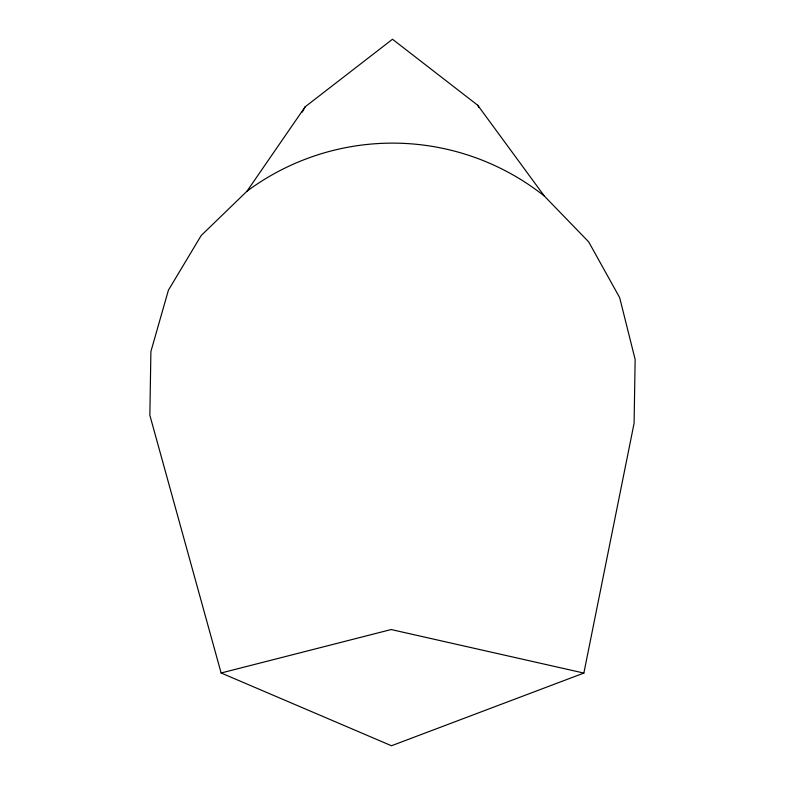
<?xml version="1.0" encoding="UTF-8"?>
<svg xmlns="http://www.w3.org/2000/svg" width="785" height="785" viewBox="0 0 785 785"><rect width="100%" height="100%" fill="white"/><g stroke="black" fill="none" stroke-linecap="round" stroke-linejoin="round"><path stroke-width="1.18" d="M583.854 673.069L634.103 423.213L635.143 359.461L619.659 297.603L588.681 241.878L544.339 196.054L477.722 105.249L392.5 39.25L305.169 106.799L247.01 191.187L201.186 235.529L168.402 290.214L150.897 351.523L149.856 415.275L221.125 672.99L391.489 745.75L583.854 673.069L391.156 629.541L221.125 672.99M302.225 112.108L305.169 106.799M477.722 105.249L478.899 107.398M247.01 191.187A244.253 244.253 0 0 1 544.339 196.054"/></g></svg>
